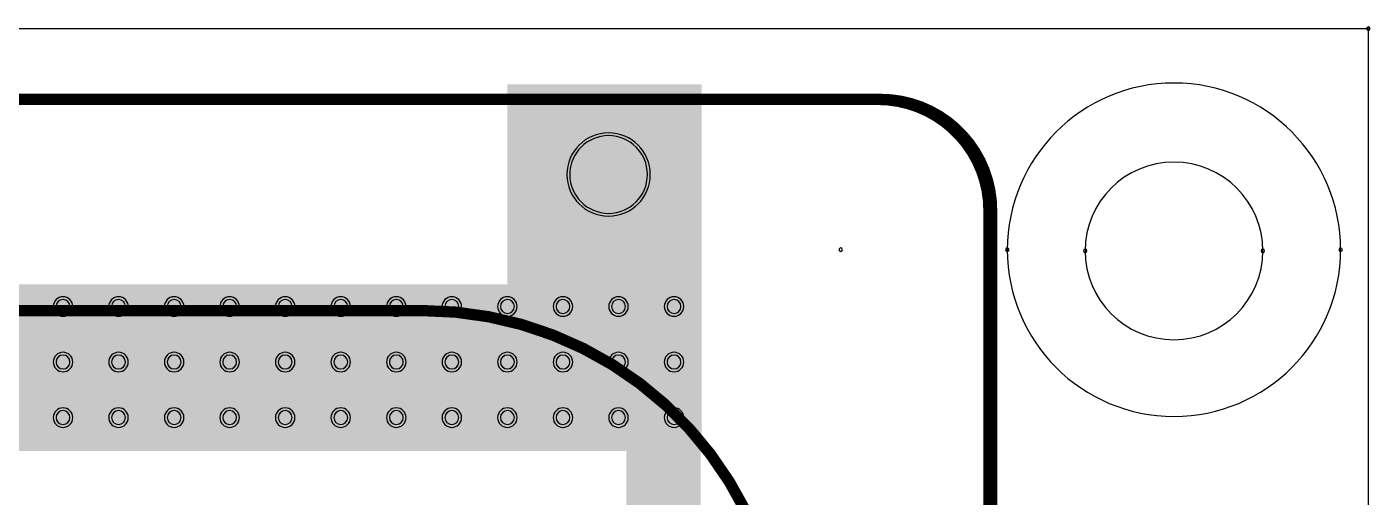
# Model space of a CAD drawing. Header units: inches. Extents: x 32166 to 34772, y 2386 to 4229.
# Drawn here: x 34236 to 34340.5, y 3969 to 4005.6 of the extents above; entities that cross this region are included whole.
import ezdxf

# ---------------------------------------------------------------- set-up
doc = ezdxf.new("R2010")
doc.units = ezdxf.units.IN
doc.header["$LTSCALE"] = 0.64311
doc.header["$MEASUREMENT"] = 0
for name, color, linetype in [('KEEPOUTLAYER', 6, 'CONTINUOUS'), ('MULTILAYER', 9, 'CONTINUOUS'), ('TOPLAYER', 1, 'CONTINUOUS'), ('TOPOVERLAY', 2, 'CONTINUOUS'), ('TOPSOLDER', 216, 'CONTINUOUS')]:
    doc.layers.add(name, color=color, linetype=linetype)

msp = doc.modelspace()

# ---------------------------------------------------------------- linework, layer by layer
at = {"layer": 'KEEPOUTLAYER'}
for p in [(32893.17, 4005.45), (34340.37, 3806.73)]:
    msp.add_line(p, (34340.37, 4005.45), dxfattribs=at)
for centre, radius, start, end in [((34340.37, 4005.45), 0.137, 0, 180), ((34340.37, 4005.45), 0.137, 180, 0), ((34340.37, 4005.45), 0.108, 0, 180), ((34340.37, 4005.45), 0.108, 180, 0), ((34325.25, 3988.17), 6.91, 0, 180), ((34318.34, 3988.17), 0.137, 0, 180), ((34318.34, 3988.17), 0.137, 180, 0), ((34325.25, 3988.17), 6.91, 180, 0), ((34332.16, 3988.17), 0.137, 0, 180), ((34332.16, 3988.17), 0.137, 180, 0)]:
    msp.add_arc(centre, radius, start, end, dxfattribs=at)
at = {"layer": 'MULTILAYER'}
for centre, radius, start, end in [((34281.28, 3994.11), 3.02, 0, 180), ((34281.28, 3994.11), 3.02, 180, 0), ((34238.85, 3983.85), 0.54, 0, 180), ((34243.17, 3983.85), 0.54, 0, 180), ((34247.49, 3983.85), 0.54, 0, 180), ((34251.81, 3983.85), 0.54, 0, 180), ((34256.13, 3983.85), 0.54, 0, 180), ((34260.45, 3983.85), 0.54, 0, 180), ((34264.77, 3983.85), 0.54, 0, 180), ((34269.09, 3983.85), 0.54, 0, 180), ((34273.41, 3983.85), 0.54, 0, 180), ((34277.73, 3983.85), 0.54, 0, 180), ((34282.05, 3983.85), 0.54, 0, 180), ((34286.37, 3983.85), 0.54, 0, 180), ((34238.85, 3983.85), 0.54, 180, 0), ((34243.17, 3983.85), 0.54, 180, 0), ((34247.49, 3983.85), 0.54, 180, 0), ((34251.81, 3983.85), 0.54, 180, 0), ((34256.13, 3983.85), 0.54, 180, 0), ((34260.45, 3983.85), 0.54, 180, 0), ((34264.77, 3983.85), 0.54, 180, 0), ((34269.09, 3983.85), 0.54, 180, 0), ((34273.41, 3983.85), 0.54, 180, 0), ((34277.73, 3983.85), 0.54, 180, 0), ((34282.05, 3983.85), 0.54, 180, 0), ((34286.37, 3983.85), 0.54, 180, 0), ((34238.85, 3979.53), 0.54, 0, 180), ((34238.85, 3979.53), 0.54, 180, 0), ((34243.17, 3979.53), 0.54, 0, 180), ((34243.17, 3979.53), 0.54, 180, 0), ((34247.49, 3979.53), 0.54, 0, 180), ((34247.49, 3979.53), 0.54, 180, 0), ((34251.81, 3979.53), 0.54, 0, 180), ((34251.81, 3979.53), 0.54, 180, 0), ((34256.13, 3979.53), 0.54, 0, 180), ((34256.13, 3979.53), 0.54, 180, 0), ((34260.45, 3979.53), 0.54, 0, 180), ((34260.45, 3979.53), 0.54, 180, 0), ((34264.77, 3979.53), 0.54, 0, 180), ((34264.77, 3979.53), 0.54, 180, 0), ((34269.09, 3979.53), 0.54, 0, 180), ((34269.09, 3979.53), 0.54, 180, 0), ((34273.41, 3979.53), 0.54, 0, 180), ((34273.41, 3979.53), 0.54, 180, 0), ((34277.73, 3979.53), 0.54, 0, 180), ((34277.73, 3979.53), 0.54, 180, 0), ((34282.05, 3979.53), 0.54, 0, 180), ((34282.05, 3979.53), 0.54, 180, 0), ((34286.37, 3979.53), 0.54, 0, 180), ((34286.37, 3979.53), 0.54, 180, 0), ((34238.85, 3975.21), 0.54, 0, 180), ((34238.85, 3975.21), 0.54, 180, 0), ((34243.17, 3975.21), 0.54, 0, 180), ((34243.17, 3975.21), 0.54, 180, 0), ((34247.49, 3975.21), 0.54, 0, 180), ((34247.49, 3975.21), 0.54, 180, 0), ((34251.81, 3975.21), 0.54, 0, 180), ((34251.81, 3975.21), 0.54, 180, 0), ((34256.13, 3975.21), 0.54, 0, 180), ((34256.13, 3975.21), 0.54, 180, 0), ((34260.45, 3975.21), 0.54, 0, 180), ((34260.45, 3975.21), 0.54, 180, 0), ((34264.77, 3975.21), 0.54, 0, 180), ((34264.77, 3975.21), 0.54, 180, 0), ((34269.09, 3975.21), 0.54, 0, 180), ((34269.09, 3975.21), 0.54, 180, 0), ((34273.41, 3975.21), 0.54, 0, 180), ((34273.41, 3975.21), 0.54, 180, 0), ((34277.73, 3975.21), 0.54, 0, 180), ((34277.73, 3975.21), 0.54, 180, 0), ((34282.05, 3975.21), 0.54, 0, 180), ((34282.05, 3975.21), 0.54, 180, 0), ((34286.37, 3975.21), 0.54, 0, 180), ((34286.37, 3975.21), 0.54, 180, 0)]:
    msp.add_arc(centre, radius, start, end, dxfattribs=at)
at = {"layer": 'TOPLAYER'}
for centre, radius, start, end in [((34281.28, 3994.11), 3.02, 0, 180), ((34281.28, 3994.11), 3.02, 180, 0), ((34238.85, 3983.85), 0.54, 0, 180), ((34243.17, 3983.85), 0.54, 0, 180), ((34247.49, 3983.85), 0.54, 0, 180), ((34251.81, 3983.85), 0.54, 0, 180), ((34256.13, 3983.85), 0.54, 0, 180), ((34260.45, 3983.85), 0.54, 0, 180), ((34264.77, 3983.85), 0.54, 0, 180), ((34269.09, 3983.85), 0.54, 0, 180), ((34273.41, 3983.85), 0.54, 0, 180), ((34277.73, 3983.85), 0.54, 0, 180), ((34282.05, 3983.85), 0.54, 0, 180), ((34286.37, 3983.85), 0.54, 0, 180), ((34238.85, 3983.85), 0.54, 180, 0), ((34243.17, 3983.85), 0.54, 180, 0), ((34247.49, 3983.85), 0.54, 180, 0), ((34251.81, 3983.85), 0.54, 180, 0), ((34256.13, 3983.85), 0.54, 180, 0), ((34260.45, 3983.85), 0.54, 180, 0), ((34264.77, 3983.85), 0.54, 180, 0), ((34269.09, 3983.85), 0.54, 180, 0), ((34273.41, 3983.85), 0.54, 180, 0), ((34277.73, 3983.85), 0.54, 180, 0), ((34282.05, 3983.85), 0.54, 180, 0), ((34286.37, 3983.85), 0.54, 180, 0), ((34238.85, 3979.53), 0.54, 0, 180), ((34238.85, 3979.53), 0.54, 180, 0), ((34243.17, 3979.53), 0.54, 0, 180), ((34243.17, 3979.53), 0.54, 180, 0), ((34247.49, 3979.53), 0.54, 0, 180), ((34247.49, 3979.53), 0.54, 180, 0), ((34251.81, 3979.53), 0.54, 0, 180), ((34251.81, 3979.53), 0.54, 180, 0), ((34256.13, 3979.53), 0.54, 0, 180), ((34256.13, 3979.53), 0.54, 180, 0), ((34260.45, 3979.53), 0.54, 0, 180), ((34260.45, 3979.53), 0.54, 180, 0), ((34264.77, 3979.53), 0.54, 0, 180), ((34264.77, 3979.53), 0.54, 180, 0), ((34269.09, 3979.53), 0.54, 0, 180), ((34269.09, 3979.53), 0.54, 180, 0), ((34273.41, 3979.53), 0.54, 0, 180), ((34273.41, 3979.53), 0.54, 180, 0), ((34277.73, 3979.53), 0.54, 0, 180), ((34277.73, 3979.53), 0.54, 180, 0), ((34282.05, 3979.53), 0.54, 0, 180), ((34282.05, 3979.53), 0.54, 180, 0), ((34286.37, 3979.53), 0.54, 0, 180), ((34286.37, 3979.53), 0.54, 180, 0), ((34238.85, 3975.21), 0.54, 0, 180), ((34238.85, 3975.21), 0.54, 180, 0), ((34243.17, 3975.21), 0.54, 0, 180), ((34243.17, 3975.21), 0.54, 180, 0), ((34247.49, 3975.21), 0.54, 0, 180), ((34247.49, 3975.21), 0.54, 180, 0), ((34251.81, 3975.21), 0.54, 0, 180), ((34251.81, 3975.21), 0.54, 180, 0), ((34256.13, 3975.21), 0.54, 0, 180), ((34256.13, 3975.21), 0.54, 180, 0), ((34260.45, 3975.21), 0.54, 0, 180), ((34260.45, 3975.21), 0.54, 180, 0), ((34264.77, 3975.21), 0.54, 0, 180), ((34264.77, 3975.21), 0.54, 180, 0), ((34269.09, 3975.21), 0.54, 0, 180), ((34269.09, 3975.21), 0.54, 180, 0), ((34273.41, 3975.21), 0.54, 0, 180), ((34273.41, 3975.21), 0.54, 180, 0), ((34277.73, 3975.21), 0.54, 0, 180), ((34277.73, 3975.21), 0.54, 180, 0), ((34282.05, 3975.21), 0.54, 0, 180), ((34282.05, 3975.21), 0.54, 180, 0), ((34286.37, 3975.21), 0.54, 0, 180), ((34286.37, 3975.21), 0.54, 180, 0)]:
    msp.add_arc(centre, radius, start, end, dxfattribs=at)
for points in [[(34273.41, 3983.85), (34288.53, 3983.85), (34273.41, 4001.13), (34288.53, 4001.13)], [(34180.53, 3972.62), (34288.53, 3972.62), (34180.53, 3985.58), (34288.53, 3985.58)], [(34282.65, 3956.98), (34288.44, 3956.98), (34282.65, 3973.4), (34288.44, 3973.4)]]:
    msp.add_solid(points, dxfattribs=at)
at = {"layer": 'TOPOVERLAY', "const_width": 0.878}
for points in [[(34134.82, 3999.95), (34302.43, 3999.95)], [(34310.86, 3858.25), (34310.86, 3991.31)], [(34311.07, 3858.25), (34311.07, 3991.31)], [(34170.46, 3983.53), (34266.79, 3983.53)]]:
    msp.add_lwpolyline(points, dxfattribs=at)
for points in [[(34302.22, 3999.95, -0.414214), (34310.86, 3991.31)], [(34302.43, 3999.95, -0.414214), (34311.07, 3991.31)], [(34266.79, 3983.53, -0.414214), (34294.87, 3955.45)]]:
    msp.add_lwpolyline(points, format="xyb", dxfattribs=at)
at = {"layer": 'TOPOVERLAY', "const_width": 0.439}
for points in [[(34302.22, 4000.17, 1), (34302.22, 3999.73, 1)], [(34302.43, 4000.17, 1), (34302.43, 3999.73, 1)], [(34302.43, 4000.17, 1), (34302.43, 3999.73, 1)], [(34310.86, 3991.53, 1), (34310.86, 3991.09, 1)], [(34310.86, 3991.53, 1), (34310.86, 3991.09, 1)], [(34311.07, 3991.53, 1), (34311.07, 3991.09, 1)], [(34311.07, 3991.53, 1), (34311.07, 3991.09, 1)], [(34266.79, 3983.75, 1), (34266.79, 3983.31, 1)], [(34266.79, 3983.75, 1), (34266.79, 3983.31, 1)]]:
    msp.add_lwpolyline(points, format="xyb", close=True, dxfattribs=at)
at = {"layer": 'TOPOVERLAY'}
for centre, radius, start, end in [((34325.25, 3988.26), 12.96, 0, 180), ((34299.33, 3988.26), 0.137, 0, 180), ((34299.33, 3988.26), 0.137, 180, 0), ((34312.29, 3988.26), 0.137, 0, 180), ((34312.29, 3988.26), 0.137, 180, 0), ((34325.25, 3988.26), 12.96, 180, 0), ((34338.21, 3988.26), 0.137, 0, 180), ((34338.21, 3988.26), 0.137, 180, 0)]:
    msp.add_arc(centre, radius, start, end, dxfattribs=at)
at = {"layer": 'TOPSOLDER'}
for centre, radius, start, end in [((34281.28, 3994.11), 3.24, 0, 180), ((34281.28, 3994.11), 3.24, 180, 0), ((34238.85, 3983.85), 0.759, 0, 180), ((34243.17, 3983.85), 0.759, 0, 180), ((34247.49, 3983.85), 0.759, 0, 180), ((34251.81, 3983.85), 0.759, 0, 180), ((34256.13, 3983.85), 0.759, 0, 180), ((34260.45, 3983.85), 0.759, 0, 180), ((34264.77, 3983.85), 0.759, 0, 180), ((34269.09, 3983.85), 0.759, 0, 180), ((34273.41, 3983.85), 0.759, 0, 180), ((34277.73, 3983.85), 0.759, 0, 180), ((34282.05, 3983.85), 0.759, 0, 180), ((34286.37, 3983.85), 0.759, 0, 180), ((34238.85, 3983.85), 0.759, 180, 0), ((34243.17, 3983.85), 0.759, 180, 0), ((34247.49, 3983.85), 0.759, 180, 0), ((34251.81, 3983.85), 0.759, 180, 0), ((34256.13, 3983.85), 0.759, 180, 0), ((34260.45, 3983.85), 0.759, 180, 0), ((34264.77, 3983.85), 0.759, 180, 0), ((34269.09, 3983.85), 0.759, 180, 0), ((34273.41, 3983.85), 0.759, 180, 0), ((34277.73, 3983.85), 0.759, 180, 0), ((34282.05, 3983.85), 0.759, 180, 0), ((34286.37, 3983.85), 0.759, 180, 0), ((34238.85, 3979.53), 0.759, 0, 180), ((34243.17, 3979.53), 0.759, 0, 180), ((34247.49, 3979.53), 0.759, 0, 180), ((34251.81, 3979.53), 0.759, 0, 180), ((34256.13, 3979.53), 0.759, 0, 180), ((34260.45, 3979.53), 0.759, 0, 180), ((34264.77, 3979.53), 0.759, 0, 180), ((34269.09, 3979.53), 0.759, 0, 180), ((34273.41, 3979.53), 0.759, 0, 180), ((34277.73, 3979.53), 0.759, 0, 180), ((34282.05, 3979.53), 0.759, 0, 180), ((34286.37, 3979.53), 0.759, 0, 180), ((34238.85, 3979.53), 0.759, 180, 0), ((34243.17, 3979.53), 0.759, 180, 0), ((34247.49, 3979.53), 0.759, 180, 0), ((34251.81, 3979.53), 0.759, 180, 0), ((34256.13, 3979.53), 0.759, 180, 0), ((34260.45, 3979.53), 0.759, 180, 0), ((34264.77, 3979.53), 0.759, 180, 0), ((34269.09, 3979.53), 0.759, 180, 0), ((34273.41, 3979.53), 0.759, 180, 0), ((34277.73, 3979.53), 0.759, 180, 0), ((34282.05, 3979.53), 0.759, 180, 0), ((34286.37, 3979.53), 0.759, 180, 0), ((34238.85, 3975.21), 0.759, 0, 180), ((34238.85, 3975.21), 0.759, 180, 0), ((34243.17, 3975.21), 0.759, 0, 180), ((34243.17, 3975.21), 0.759, 180, 0), ((34247.49, 3975.21), 0.759, 0, 180), ((34247.49, 3975.21), 0.759, 180, 0), ((34251.81, 3975.21), 0.759, 0, 180), ((34251.81, 3975.21), 0.759, 180, 0), ((34256.13, 3975.21), 0.759, 0, 180), ((34256.13, 3975.21), 0.759, 180, 0), ((34260.45, 3975.21), 0.759, 0, 180), ((34260.45, 3975.21), 0.759, 180, 0), ((34264.77, 3975.21), 0.759, 0, 180), ((34264.77, 3975.21), 0.759, 180, 0), ((34269.09, 3975.21), 0.759, 0, 180), ((34269.09, 3975.21), 0.759, 180, 0), ((34273.41, 3975.21), 0.759, 0, 180), ((34273.41, 3975.21), 0.759, 180, 0), ((34277.73, 3975.21), 0.759, 0, 180), ((34277.73, 3975.21), 0.759, 180, 0), ((34282.05, 3975.21), 0.759, 0, 180), ((34282.05, 3975.21), 0.759, 180, 0), ((34286.37, 3975.21), 0.759, 0, 180), ((34286.37, 3975.21), 0.759, 180, 0)]:
    msp.add_arc(centre, radius, start, end, dxfattribs=at)
msp.add_solid([(34273.41, 3986.36), (34288.53, 3986.36), (34273.41, 4000.7), (34288.53, 4000.7)], dxfattribs=at)

doc.saveas('drawing.dxf')
